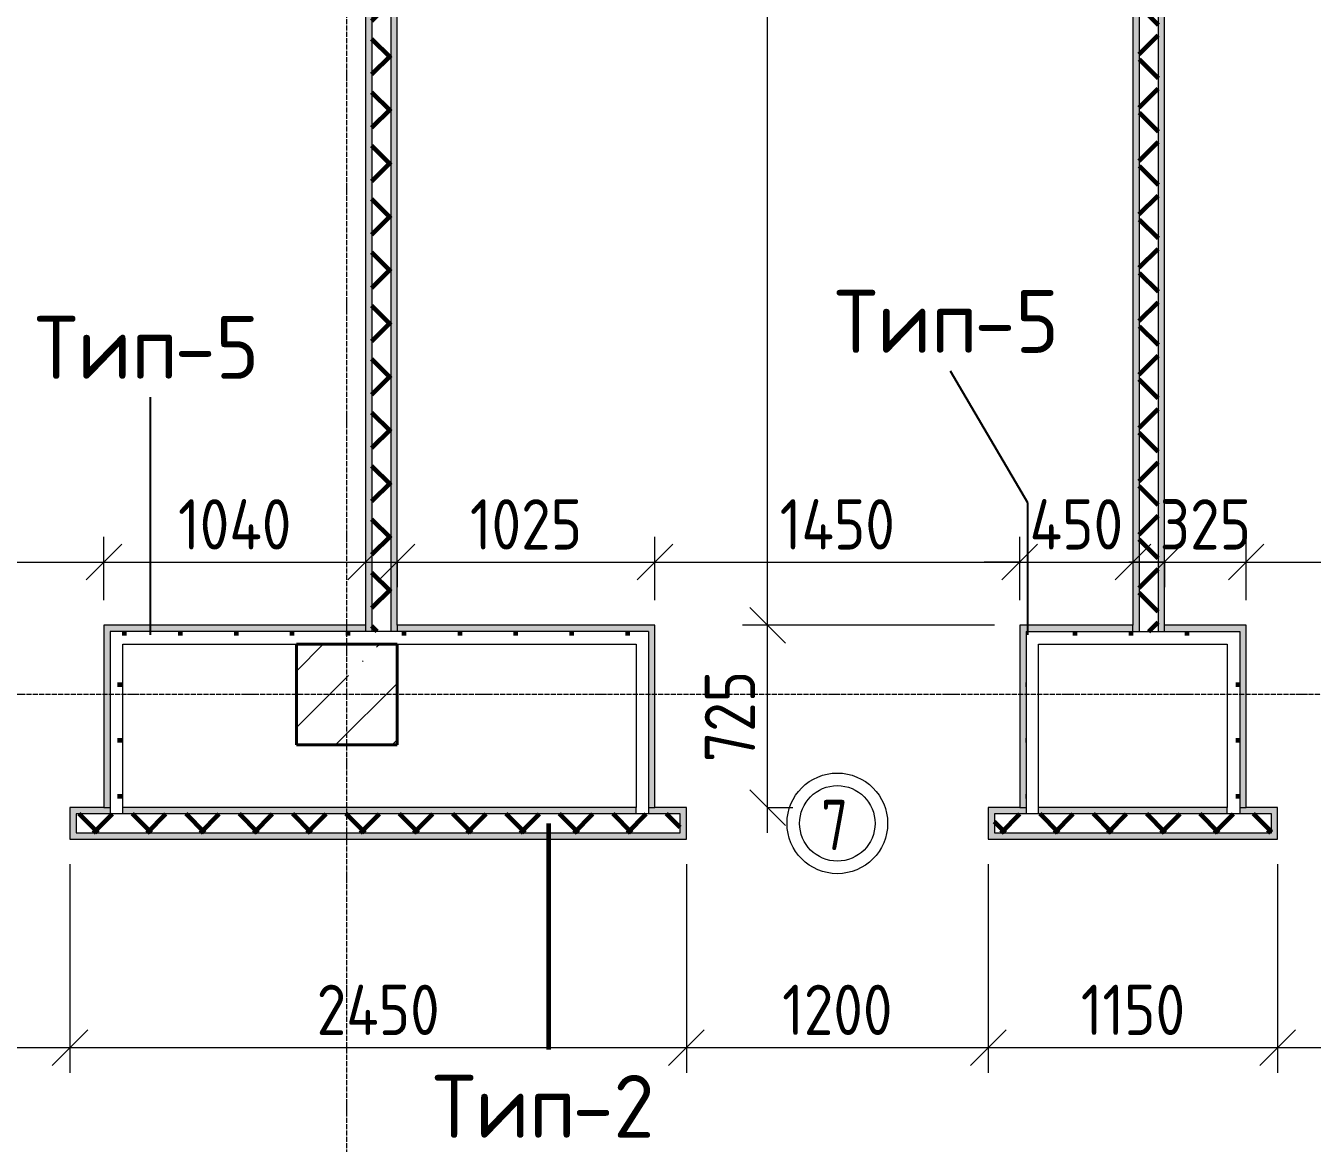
# Model space of a CAD drawing. Header units: millimetres. Extents: x -60946 to 138510, y -262288 to 24501.
# Drawn here: x 1534 to 6647, y -96328 to -91886 of the extents above; entities that cross this region are included whole.
import ezdxf

# ---------------------------------------------------------------- set-up
doc = ezdxf.new("R2010")
doc.units = ezdxf.units.MM
doc.linetypes.add('ADSK_Линия сетки', pattern=[25, 20, -2.5, 0, -2.5])
for name, color, linetype, lineweight in [('2)Тип-2', 3, 'Continuous', 60), ('2)Тип-5', 1, 'Continuous', 60), ('Марки дверей', 7, 'Continuous', 20), ('Несущие колонны', 7, 'Continuous', 18), ('Оси', 7, 'Continuous', 9), ('Размеры', 7, 'Continuous', 9), ('Стены внутренние', 7, 'Continuous', 18), ('Стены штриховка', 7, 'Continuous', 9)]:
    doc.layers.add(name, color=color, linetype=linetype, lineweight=lineweight)
doc.styles.add('GOST Common_3', font='', dxfattribs={"width": 0.9, "height": 200})
doc.styles.add('GOST Common_4', font='', dxfattribs={"height": 250})
doc.styles.add('GOST Common_B', font='', dxfattribs={"width": 0.8, "height": 200})
doc.styles.get('GOST Common_3').set_extended_font_data('GOST Common')
doc.styles.get('GOST Common_4').set_extended_font_data('GOST Common')
doc.styles.get('GOST Common_B').set_extended_font_data('GOST Common', bold=True)
doc.dimstyles.new('ADSK_Основной_2_0_2', dxfattribs={"dimscale": 304.8, "dimtxt": 201.142999, "dimasz": 0.463911, "dimexe": 0.328084, "dimexo": 0.328084, "dimgap": 0.164042, "dimtad": 1, "dimdec": 3, "dimrnd": 0.001, "dimdsep": 46, "dimtxsty": 'GOST Common_3', "dimblk1": 'OBLIQUE', "dimblk2": 'OBLIQUE', "dimsah": 1, "dimcen": 0.09, "dimdle": 0.328084, "dimazin": 2, "dimtfac": 1, "dimtdec": 4, "dimtix": 1, "dimtmove": 0, "dimatfit": 3, "dimfxl": 1, "dimtvp": 1, "dimtolj": 1, "dimtzin": 0, "dimlwd": 20, "dimlwe": 20, "dimarcsym": 2})
pattern_1 = [(45, (9.36, -97949.04), (-106.066, 106.066), []), (135, (9.36, -97949.04), (-106.066, -106.066), [])]
pattern_2 = [(0, (9.36, -97949.04), (111.125, 111.125), [55.562, -166.687]), (90, (37.14, -97976.82), (-111.125, 111.125), [55.562, -166.687])]

# ---------------------------------------------------------------- blocks, each defined once
blk = doc.blocks.new('ADSK_КолоннаЖБ_Прямоугольная - 400x400 мм-1807143-Кладочный план 2-го этаж')
at = {"layer": 'Несущие колонны', "lineweight": 40}
for p, q in [((-200, 200), (200, 200)), ((-200, -200), (-200, 200)), ((200, 200), (200, -200)), ((200, -200), (-200, -200))]:
    blk.add_line(p, q, dxfattribs=at)
blk = doc.blocks.new('_Oblique')
at = {"color": 0, "linetype": 'ByBlock', "lineweight": -2}
blk.add_line((-0.5, -0.5), (0.5, 0.5), dxfattribs=at)
blk = doc.blocks.new('*D4767')
at = {"layer": 'Defpoints', "color": 0, "transparency": 16777216}
for p in [(1844.4, -94018.1), (384.4, -94269.1), (1844.4, -94269.1)]:
    blk.add_point(p, dxfattribs=at)
at = {"layer": 'Размеры', "color": 0, "lineweight": 20, "transparency": 16777216}
for p, q in [((384.4, -94169.1), (384.4, -93918.1)), ((1844.4, -94169.1), (1844.4, -93918.1)), ((284.4, -94018.1), (1944.4, -94018.1))]:
    blk.add_line(p, q, dxfattribs=at)
at = {"layer": 'Размеры', "color": 0, "lineweight": 20, "transparency": 16777216, "xscale": 141.4, "yscale": 141.4, "zscale": 141.4, "rotation": 180}
blk.add_blockref('_Oblique', (384.4, -94018.1), dxfattribs=at)
at = {"layer": 'Размеры', "color": 0, "lineweight": 20, "transparency": 16777216, "xscale": 141.4, "yscale": 141.4, "zscale": 141.4}
blk.add_blockref('_Oblique', (1844.4, -94018.1), dxfattribs=at)
at = {"layer": 'Размеры', "color": 0, "lineweight": 9, "transparency": 16777216, "insert": (1114.4, -93868.1), "char_height": 200, "width": 580.928, "attachment_point": 5, "style": 'GOST Common_3'}
blk.add_mtext('\\A1;1460', dxfattribs=at)
blk = doc.blocks.new('*D4768')
at = {"layer": 'Defpoints', "color": 0, "transparency": 16777216}
for p in [(2884.4, -93918.1), (2884.4, -94018.1), (1844.4, -94269.1)]:
    blk.add_point(p, dxfattribs=at)
at = {"layer": 'Размеры', "color": 0, "lineweight": 20, "transparency": 16777216}
for p, q in [((1844.4, -94169.1), (1844.4, -93918.1)), ((1744.4, -94018.1), (2984.4, -94018.1)), ((2884.4, -94018.1), (2884.4, -94118.1))]:
    blk.add_line(p, q, dxfattribs=at)
at = {"layer": 'Размеры', "color": 0, "lineweight": 20, "transparency": 16777216, "xscale": 141.4, "yscale": 141.4, "zscale": 141.4, "rotation": 180}
blk.add_blockref('_Oblique', (1844.4, -94018.1), dxfattribs=at)
at = {"layer": 'Размеры', "color": 0, "lineweight": 20, "transparency": 16777216, "xscale": 141.4, "yscale": 141.4, "zscale": 141.4}
blk.add_blockref('_Oblique', (2884.4, -94018.1), dxfattribs=at)
at = {"layer": 'Размеры', "color": 0, "lineweight": 9, "transparency": 16777216, "insert": (2364.4, -93868.1), "char_height": 200, "width": 580.928, "attachment_point": 5, "style": 'GOST Common_3'}
blk.add_mtext('\\A1;1040', dxfattribs=at)
blk = doc.blocks.new('*D4769')
at = {"layer": 'Defpoints', "color": 0, "transparency": 16777216}
for p in [(3009.4, -93918.1), (4034.4, -94018.1), (4034.4, -94269.1)]:
    blk.add_point(p, dxfattribs=at)
at = {"layer": 'Размеры', "color": 0, "lineweight": 20, "transparency": 16777216}
for p, q in [((4034.4, -94169.1), (4034.4, -93918.1)), ((2909.4, -94018.1), (4134.4, -94018.1)), ((3009.4, -94018.1), (3009.4, -94118.1))]:
    blk.add_line(p, q, dxfattribs=at)
at = {"layer": 'Размеры', "color": 0, "lineweight": 20, "transparency": 16777216, "xscale": 141.4, "yscale": 141.4, "zscale": 141.4, "rotation": 180}
blk.add_blockref('_Oblique', (3009.4, -94018.1), dxfattribs=at)
at = {"layer": 'Размеры', "color": 0, "lineweight": 20, "transparency": 16777216, "xscale": 141.4, "yscale": 141.4, "zscale": 141.4}
blk.add_blockref('_Oblique', (4034.4, -94018.1), dxfattribs=at)
at = {"layer": 'Размеры', "color": 0, "lineweight": 9, "transparency": 16777216, "insert": (3521.9, -93868.1), "char_height": 200, "width": 560.473, "attachment_point": 5, "style": 'GOST Common_3'}
blk.add_mtext('\\A1;1025', dxfattribs=at)
blk = doc.blocks.new('*D4770')
at = {"layer": 'Defpoints', "color": 0, "transparency": 16777216}
for p in [(5484.4, -94018.1), (4034.4, -94269.1), (5484.4, -94269.1)]:
    blk.add_point(p, dxfattribs=at)
at = {"layer": 'Размеры', "color": 0, "lineweight": 20, "transparency": 16777216}
for p, q in [((4034.4, -94169.1), (4034.4, -93918.1)), ((5484.4, -94169.1), (5484.4, -93918.1)), ((3934.4, -94018.1), (5584.4, -94018.1))]:
    blk.add_line(p, q, dxfattribs=at)
at = {"layer": 'Размеры', "color": 0, "lineweight": 20, "transparency": 16777216, "xscale": 141.4, "yscale": 141.4, "zscale": 141.4, "rotation": 180}
blk.add_blockref('_Oblique', (4034.4, -94018.1), dxfattribs=at)
at = {"layer": 'Размеры', "color": 0, "lineweight": 20, "transparency": 16777216, "xscale": 141.4, "yscale": 141.4, "zscale": 141.4}
blk.add_blockref('_Oblique', (5484.4, -94018.1), dxfattribs=at)
at = {"layer": 'Размеры', "color": 0, "lineweight": 9, "transparency": 16777216, "insert": (4759.4, -93868.1), "char_height": 200, "width": 580.928, "attachment_point": 5, "style": 'GOST Common_3'}
blk.add_mtext('\\A1;1450', dxfattribs=at)
blk = doc.blocks.new('*D4771')
at = {"layer": 'Defpoints', "color": 0, "transparency": 16777216}
for p in [(5934.4, -93918.1), (5934.4, -94018.1), (5484.4, -94269.1)]:
    blk.add_point(p, dxfattribs=at)
at = {"layer": 'Размеры', "color": 0, "lineweight": 20, "transparency": 16777216}
for p, q in [((5484.4, -94169.1), (5484.4, -93918.1)), ((5484.4, -94018.1), (5343, -94018.1)), ((5484.4, -94018.1), (5934.4, -94018.1)), ((5934.4, -94018.1), (5934.4, -94118.1)), ((5934.4, -94018.1), (6075.8, -94018.1))]:
    blk.add_line(p, q, dxfattribs=at)
at = {"layer": 'Размеры', "color": 0, "lineweight": 20, "transparency": 16777216, "xscale": 141.4, "yscale": 141.4, "zscale": 141.4}
blk.add_blockref('_Oblique', (5484.4, -94018.1), dxfattribs=at)
at = {"layer": 'Размеры', "color": 0, "lineweight": 20, "transparency": 16777216, "xscale": 141.4, "yscale": 141.4, "zscale": 141.4, "rotation": 180}
blk.add_blockref('_Oblique', (5934.4, -94018.1), dxfattribs=at)
at = {"layer": 'Размеры', "color": 0, "lineweight": 9, "transparency": 16777216, "insert": (5709.4, -93868.1), "char_height": 200, "width": 474.561, "attachment_point": 5, "style": 'GOST Common_3'}
blk.add_mtext('\\A1;450', dxfattribs=at)
blk = doc.blocks.new('*D4772')
at = {"layer": 'Defpoints', "color": 0, "transparency": 16777216}
for p in [(6059.4, -93918.1), (6384.4, -94018.1), (6384.4, -94269.1)]:
    blk.add_point(p, dxfattribs=at)
at = {"layer": 'Размеры', "color": 0, "lineweight": 20, "transparency": 16777216}
for p, q in [((6384.4, -94169.1), (6384.4, -93918.1)), ((6059.4, -94018.1), (5918, -94018.1)), ((6059.4, -94018.1), (6059.4, -94118.1)), ((6059.4, -94018.1), (6384.4, -94018.1)), ((6384.4, -94018.1), (6525.8, -94018.1))]:
    blk.add_line(p, q, dxfattribs=at)
at = {"layer": 'Размеры', "color": 0, "lineweight": 20, "transparency": 16777216, "xscale": 141.4, "yscale": 141.4, "zscale": 141.4}
blk.add_blockref('_Oblique', (6059.4, -94018.1), dxfattribs=at)
at = {"layer": 'Размеры', "color": 0, "lineweight": 20, "transparency": 16777216, "xscale": 141.4, "yscale": 141.4, "zscale": 141.4, "rotation": 180}
blk.add_blockref('_Oblique', (6384.4, -94018.1), dxfattribs=at)
at = {"layer": 'Размеры', "color": 0, "lineweight": 9, "transparency": 16777216, "insert": (6221.9, -93868.1), "char_height": 200, "width": 454.106, "attachment_point": 5, "style": 'GOST Common_3'}
blk.add_mtext('\\A1;325', dxfattribs=at)
blk = doc.blocks.new('*D4773')
at = {"layer": 'Defpoints', "color": 0, "transparency": 16777216}
for p in [(7834.4, -94018.1), (6384.4, -94269.1), (7834.4, -94269.1)]:
    blk.add_point(p, dxfattribs=at)
at = {"layer": 'Размеры', "color": 0, "lineweight": 20, "transparency": 16777216}
for p, q in [((6384.4, -94169.1), (6384.4, -93918.1)), ((7834.4, -94169.1), (7834.4, -93918.1)), ((6284.4, -94018.1), (7934.4, -94018.1))]:
    blk.add_line(p, q, dxfattribs=at)
at = {"layer": 'Размеры', "color": 0, "lineweight": 20, "transparency": 16777216, "xscale": 141.4, "yscale": 141.4, "zscale": 141.4, "rotation": 180}
blk.add_blockref('_Oblique', (6384.4, -94018.1), dxfattribs=at)
at = {"layer": 'Размеры', "color": 0, "lineweight": 20, "transparency": 16777216, "xscale": 141.4, "yscale": 141.4, "zscale": 141.4}
blk.add_blockref('_Oblique', (7834.4, -94018.1), dxfattribs=at)
at = {"layer": 'Размеры', "color": 0, "lineweight": 9, "transparency": 16777216, "insert": (7109.4, -93868.1), "char_height": 200, "width": 580.928, "attachment_point": 5, "style": 'GOST Common_3'}
blk.add_mtext('\\A1;1450', dxfattribs=at)
blk = doc.blocks.new('*D4778')
at = {"layer": 'Defpoints', "color": 0, "transparency": 16777216}
for p in [(509.4, -95119.1), (1709.4, -95119.1), (1709.4, -95947.8)]:
    blk.add_point(p, dxfattribs=at)
at = {"layer": 'Размеры', "color": 0, "lineweight": 20, "transparency": 16777216}
for p, q in [((509.4, -95219.1), (509.4, -96047.8)), ((1709.4, -95219.1), (1709.4, -96047.8)), ((409.4, -95947.8), (1809.4, -95947.8))]:
    blk.add_line(p, q, dxfattribs=at)
at = {"layer": 'Размеры', "color": 0, "lineweight": 20, "transparency": 16777216, "xscale": 141.4, "yscale": 141.4, "zscale": 141.4, "rotation": 180}
blk.add_blockref('_Oblique', (509.4, -95947.8), dxfattribs=at)
at = {"layer": 'Размеры', "color": 0, "lineweight": 20, "transparency": 16777216, "xscale": 141.4, "yscale": 141.4, "zscale": 141.4}
blk.add_blockref('_Oblique', (1709.4, -95947.8), dxfattribs=at)
at = {"layer": 'Размеры', "color": 0, "lineweight": 9, "transparency": 16777216, "insert": (1109.4, -95797.8), "char_height": 200, "width": 560.473, "attachment_point": 5, "style": 'GOST Common_3'}
blk.add_mtext('\\A1;1200', dxfattribs=at)
blk = doc.blocks.new('*D4779')
at = {"layer": 'Defpoints', "color": 0, "transparency": 16777216}
for p in [(1709.4, -95119.1), (4159.4, -95119.1), (4159.4, -95947.8)]:
    blk.add_point(p, dxfattribs=at)
at = {"layer": 'Размеры', "color": 0, "lineweight": 20, "transparency": 16777216}
for p, q in [((1709.4, -95219.1), (1709.4, -96047.8)), ((4159.4, -95219.1), (4159.4, -96047.8)), ((1609.4, -95947.8), (4259.4, -95947.8))]:
    blk.add_line(p, q, dxfattribs=at)
at = {"layer": 'Размеры', "color": 0, "lineweight": 20, "transparency": 16777216, "xscale": 141.4, "yscale": 141.4, "zscale": 141.4, "rotation": 180}
blk.add_blockref('_Oblique', (1709.4, -95947.8), dxfattribs=at)
at = {"layer": 'Размеры', "color": 0, "lineweight": 20, "transparency": 16777216, "xscale": 141.4, "yscale": 141.4, "zscale": 141.4}
blk.add_blockref('_Oblique', (4159.4, -95947.8), dxfattribs=at)
at = {"layer": 'Размеры', "color": 0, "lineweight": 9, "transparency": 16777216, "insert": (2934.4, -95797.8), "char_height": 200, "width": 625.93, "attachment_point": 5, "style": 'GOST Common_3'}
blk.add_mtext('\\A1;2450', dxfattribs=at)
blk = doc.blocks.new('*D4780')
at = {"layer": 'Defpoints', "color": 0, "transparency": 16777216}
for p in [(4159.4, -95119.1), (5359.4, -95119.1), (5359.4, -95947.8)]:
    blk.add_point(p, dxfattribs=at)
at = {"layer": 'Размеры', "color": 0, "lineweight": 20, "transparency": 16777216}
for p, q in [((4159.4, -95219.1), (4159.4, -96047.8)), ((5359.4, -95219.1), (5359.4, -96047.8)), ((4059.4, -95947.8), (5459.4, -95947.8))]:
    blk.add_line(p, q, dxfattribs=at)
at = {"layer": 'Размеры', "color": 0, "lineweight": 20, "transparency": 16777216, "xscale": 141.4, "yscale": 141.4, "zscale": 141.4, "rotation": 180}
blk.add_blockref('_Oblique', (4159.4, -95947.8), dxfattribs=at)
at = {"layer": 'Размеры', "color": 0, "lineweight": 20, "transparency": 16777216, "xscale": 141.4, "yscale": 141.4, "zscale": 141.4}
blk.add_blockref('_Oblique', (5359.4, -95947.8), dxfattribs=at)
at = {"layer": 'Размеры', "color": 0, "lineweight": 9, "transparency": 16777216, "insert": (4759.4, -95797.8), "char_height": 200, "width": 560.473, "attachment_point": 5, "style": 'GOST Common_3'}
blk.add_mtext('\\A1;1200', dxfattribs=at)
blk = doc.blocks.new('*D4781')
at = {"layer": 'Defpoints', "color": 0, "transparency": 16777216}
for p in [(5359.4, -95119.1), (6509.4, -95119.1), (6509.4, -95947.8)]:
    blk.add_point(p, dxfattribs=at)
at = {"layer": 'Размеры', "color": 0, "lineweight": 20, "transparency": 16777216}
for p, q in [((5359.4, -95219.1), (5359.4, -96047.8)), ((6509.4, -95219.1), (6509.4, -96047.8)), ((5259.4, -95947.8), (6609.4, -95947.8))]:
    blk.add_line(p, q, dxfattribs=at)
at = {"layer": 'Размеры', "color": 0, "lineweight": 20, "transparency": 16777216, "xscale": 141.4, "yscale": 141.4, "zscale": 141.4, "rotation": 180}
blk.add_blockref('_Oblique', (5359.4, -95947.8), dxfattribs=at)
at = {"layer": 'Размеры', "color": 0, "lineweight": 20, "transparency": 16777216, "xscale": 141.4, "yscale": 141.4, "zscale": 141.4}
blk.add_blockref('_Oblique', (6509.4, -95947.8), dxfattribs=at)
at = {"layer": 'Размеры', "color": 0, "lineweight": 9, "transparency": 16777216, "insert": (5934.4, -95797.8), "char_height": 200, "width": 515.472, "attachment_point": 5, "style": 'GOST Common_3'}
blk.add_mtext('\\A1;1150', dxfattribs=at)
blk = doc.blocks.new('*D4782')
at = {"layer": 'Defpoints', "color": 0, "transparency": 16777216}
for p in [(6509.4, -95119.1), (7709.4, -95119.1), (7709.4, -95947.8)]:
    blk.add_point(p, dxfattribs=at)
at = {"layer": 'Размеры', "color": 0, "lineweight": 20, "transparency": 16777216}
for p, q in [((6509.4, -95219.1), (6509.4, -96047.8)), ((7709.4, -95219.1), (7709.4, -96047.8)), ((6409.4, -95947.8), (7809.4, -95947.8))]:
    blk.add_line(p, q, dxfattribs=at)
at = {"layer": 'Размеры', "color": 0, "lineweight": 20, "transparency": 16777216, "xscale": 141.4, "yscale": 141.4, "zscale": 141.4, "rotation": 180}
blk.add_blockref('_Oblique', (6509.4, -95947.8), dxfattribs=at)
at = {"layer": 'Размеры', "color": 0, "lineweight": 20, "transparency": 16777216, "xscale": 141.4, "yscale": 141.4, "zscale": 141.4}
blk.add_blockref('_Oblique', (7709.4, -95947.8), dxfattribs=at)
at = {"layer": 'Размеры', "color": 0, "lineweight": 9, "transparency": 16777216, "insert": (7109.4, -95797.8), "char_height": 200, "width": 560.473, "attachment_point": 5, "style": 'GOST Common_3'}
blk.add_mtext('\\A1;1200', dxfattribs=at)
blk = doc.blocks.new('*D4940')
at = {"layer": 'Defpoints', "color": 0, "transparency": 16777216}
for p in [(4482.3, -94269.1), (5484.4, -94269.1), (4382.3, -94994.1)]:
    blk.add_point(p, dxfattribs=at)
at = {"layer": 'Размеры', "color": 0, "lineweight": 20, "transparency": 16777216}
for p, q in [((4482.3, -95094.1), (4482.3, -94169.1)), ((5384.4, -94269.1), (4382.3, -94269.1)), ((4482.3, -94994.1), (4582.3, -94994.1))]:
    blk.add_line(p, q, dxfattribs=at)
at = {"layer": 'Размеры', "color": 0, "lineweight": 20, "transparency": 16777216, "xscale": 141.4, "yscale": 141.4, "zscale": 141.4}
for p, rotation in [((4482.3, -94269.1), 90), ((4482.3, -94994.1), 270)]:
    blk.add_blockref('_Oblique', p, dxfattribs=dict(at, rotation=rotation))
at = {"layer": 'Размеры', "color": 0, "lineweight": 9, "transparency": 16777216, "insert": (4332.3, -94631.6), "char_height": 200, "width": 454.106, "attachment_point": 5, "rotation": 90, "style": 'GOST Common_3'}
blk.add_mtext('\\A1;725', dxfattribs=at)
blk = doc.blocks.new('*D4941')
at = {"layer": 'Defpoints', "color": 0, "transparency": 16777216}
for p in [(4382.3, -88594.1), (4482.3, -88594.1), (5484.4, -94269.1)]:
    blk.add_point(p, dxfattribs=at)
at = {"layer": 'Размеры', "color": 0, "lineweight": 20, "transparency": 16777216}
for p, q in [((4482.3, -94369.1), (4482.3, -88494.1)), ((4482.3, -88594.1), (4582.3, -88594.1)), ((5384.4, -94269.1), (4382.3, -94269.1))]:
    blk.add_line(p, q, dxfattribs=at)
at = {"layer": 'Размеры', "color": 0, "lineweight": 20, "transparency": 16777216, "xscale": 141.4, "yscale": 141.4, "zscale": 141.4}
for p, rotation in [((4482.3, -88594.1), 90), ((4482.3, -94269.1), 270)]:
    blk.add_blockref('_Oblique', p, dxfattribs=dict(at, rotation=rotation))
at = {"layer": 'Размеры', "color": 0, "lineweight": 9, "transparency": 16777216, "insert": (4332.3, -91431.6), "char_height": 200, "width": 605.475, "attachment_point": 5, "rotation": 90, "style": 'GOST Common_3'}
blk.add_mtext('\\A1;5675', dxfattribs=at)
blk = doc.blocks.new('М_двери1 - Марка экземпляра 2-3719212-Кладочный план 2-го этаж')
at = {"layer": 'Марки дверей'}
for radius in [2, 1.5]:
    blk.add_circle((0, 0), radius, dxfattribs=at)

msp = doc.modelspace()

# ---------------------------------------------------------------- hatches: boundary and pattern name
at = {"layer": '2)Тип-2'}
for points in [[(5934.3615, -94294.0666), (5959.3615, -94294.0666), (5959.3615, -88594.0666), (5934.3615, -88594.0666), (5934.3615, -94269.0666)], [(6034.3615, -94294.0666), (6059.3615, -94294.0666), (6059.3615, -88594.0666), (6034.3615, -88594.0666), (6034.3615, -94269.0666)], [(2884.3615, -94294.0666), (2909.3615, -94294.0666), (2909.3615, -88769.0666), (2984.3615, -88769.0666), (2984.3615, -88744.0666), (2884.3615, -88744.0666), (2884.3615, -94269.0666)], [(3009.3615, -94294.0666), (3009.3615, -88744.0666), (2984.3615, -88744.0666), (2984.3615, -94294.0666)]]:
    msp.add_hatch(color=256, dxfattribs=at).paths.add_polyline_path(points)
h = msp.add_hatch(dxfattribs=at)
h.set_pattern_fill('FP_4', color=256, style=0, pattern_type=2)
h.set_pattern_definition(pattern_1)
h.paths.add_polyline_path([(6034.3615, -94294.0666), (6034.3615, -88594.0666), (5959.3615, -88594.0666), (5959.3615, -94294.0666)])
h = msp.add_hatch(dxfattribs=at)
h.set_pattern_fill('FP_4', color=256, style=0, pattern_type=2)
h.set_pattern_definition(pattern_1)
h.paths.add_polyline_path([(2984.3615, -94294.0666), (2984.3615, -88769.0666), (2909.3615, -88769.0666), (2909.3615, -94294.0666)])
h = msp.add_hatch(color=256, dxfattribs=at)
h.paths.add_polyline_path([(7734.3615, -95119.0666), (7734.3615, -95019.0666), (7859.3615, -95019.0666), (7859.3615, -94994.0666), (7709.3615, -94994.0666), (7709.3615, -95119.0666)])
h.paths.add_polyline_path([(6484.3615, -95119.0666), (6509.3615, -95119.0666), (6509.3615, -94994.0666), (6359.3615, -94994.0666), (6359.3615, -95019.0666), (6484.3615, -95019.0666), (6484.3615, -95094.0666)])
h.paths.add_polyline_path([(5359.3615, -95119.0666), (5384.3615, -95119.0666), (5384.3615, -95019.0666), (5509.3615, -95019.0666), (5509.3615, -94994.0666), (5359.3615, -94994.0666)])
h.paths.add_polyline_path([(4159.3615, -95119.0666), (4159.3615, -94994.0666), (4009.3615, -94994.0666), (4009.3615, -95019.0666), (4134.3615, -95019.0666), (4134.3615, -95119.0666)])
h.paths.add_polyline_path([(-515.6385, -95119.0666), (-515.6385, -95019.0666), (309.3615, -95019.0666), (309.3615, -94994.0666), (-540.6385, -94994.0666), (-540.6385, -95119.0666)])
h.paths.add_polyline_path([(1734.3615, -95119.0666), (1734.3615, -95019.0666), (1869.3615, -95019.0666), (1869.3615, -94994.0666), (1709.3615, -94994.0666), (1709.3615, -95119.0666)])
h.paths.add_polyline_path([(484.3615, -95119.0666), (509.3615, -95119.0666), (509.3615, -94994.0666), (359.3615, -94994.0666), (359.3615, -95019.0666), (484.3615, -95019.0666), (484.3615, -95094.0666)])
h.paths.add_polyline_path([(-1740.6385, -95119.0666), (-1740.6385, -94994.0666), (-1890.6385, -94994.0666), (-1890.6385, -95019.0666), (-1765.6385, -95019.0666), (-1765.6385, -95119.0666)])
h.paths.add_polyline_path([(8809.3615, -95019.0666), (8809.3615, -94994.0666), (7909.3615, -94994.0666), (7909.3615, -95019.0666), (8784.3615, -95019.0666)])
h.paths.add_polyline_path([(5559.3615, -95019.0666), (6309.3615, -95019.0666), (6309.3615, -94994.0666), (5559.3615, -94994.0666)])
h.paths.add_polyline_path([(-1940.6385, -95019.0666), (-1940.6385, -94994.0666), (-3665.6385, -94994.0666), (-3665.6385, -95019.0666), (-2309.5043, -95019.0666)])
h.paths.add_polyline_path([(2757.8177, -95019.0666), (3959.3615, -95019.0666), (3959.3615, -94994.0666), (1919.3615, -94994.0666), (1919.3615, -95019.0666)])
h = msp.add_hatch(dxfattribs=at)
h.set_pattern_fill('FP_4', color=256, style=0, pattern_type=2)
h.set_pattern_definition(pattern_1)
h.paths.add_polyline_path([(8709.3615, -95094.0666), (8784.3615, -95094.0666), (8784.3615, -95019.0666), (7734.3615, -95019.0666), (7734.3615, -95094.0666), (8549.0429, -95094.0666)])
h.paths.add_polyline_path([(-3033.4074, -95094.0666), (-1765.6385, -95094.0666), (-1765.6385, -95019.0666), (-3740.6385, -95019.0666), (-3740.6385, -95094.0666)])
h.paths.add_polyline_path([(-515.6385, -95094.0666), (484.3615, -95094.0666), (484.3615, -95019.0666), (-515.6385, -95019.0666)])
h.paths.add_polyline_path([(1734.3615, -95094.0666), (4134.3615, -95094.0666), (4134.3615, -95019.0666), (1734.3615, -95019.0666)])
h.paths.add_polyline_path([(6484.3615, -95094.0666), (6484.3615, -95019.0666), (5384.3615, -95019.0666), (5384.3615, -95094.0666), (5653.4303, -95094.0666)])
h = msp.add_hatch(color=256, dxfattribs=at)
h.paths.add_polyline_path([(8709.3615, -95119.0666), (8709.3615, -95094.0666), (7734.3615, -95094.0666), (7734.3615, -95119.0666), (8684.3615, -95119.0666)])
h.paths.add_polyline_path([(5384.3615, -95119.0666), (6484.3615, -95119.0666), (6484.3615, -95094.0666), (5384.3615, -95094.0666)])
h.paths.add_polyline_path([(4134.3615, -95119.0666), (4134.3615, -95094.0666), (1734.3615, -95094.0666), (1734.3615, -95119.0666), (2757.8177, -95119.0666)])
h.paths.add_polyline_path([(-3033.4074, -95119.0666), (-1765.6385, -95119.0666), (-1765.6385, -95094.0666), (-3765.6385, -95094.0666), (-3765.6385, -95119.0666), (-3757.3106, -95119.0666)])
h.paths.add_polyline_path([(-515.6385, -95119.0666), (484.3615, -95119.0666), (484.3615, -95094.0666), (-515.6385, -95094.0666)])
at = {"layer": '2)Тип-5', "true_color": 0xd50000}
for points in [[(1869.3615, -94994.0666), (1869.3615, -94269.0666), (1844.3615, -94269.0666), (1844.3615, -94994.0666)], [(6359.3615, -94994.0666), (6384.3615, -94994.0666), (6384.3615, -94269.0666), (6359.3615, -94269.0666), (6359.3615, -94320.1736)], [(4009.3615, -94994.0666), (4034.3615, -94994.0666), (4034.3615, -94294.0666), (4009.3615, -94294.0666), (4009.3615, -94344.0666)], [(5509.3615, -94994.0666), (5509.3615, -94294.0666), (5484.3615, -94294.0666), (5484.3615, -94994.0666)]]:
    msp.add_hatch(color=12, dxfattribs=at).paths.add_polyline_path(points)
h = msp.add_hatch(color=12, dxfattribs=at)
h.paths.add_polyline_path([(2757.8177, -94294.0666), (2884.3615, -94294.0666), (2884.3615, -94269.0666), (1869.3615, -94269.0666), (1869.3615, -94294.0666), (1919.3615, -94294.0666)])
h.paths.add_polyline_path([(4034.3615, -94294.0666), (4034.3615, -94269.0666), (3009.3615, -94269.0666), (3009.3615, -94294.0666), (4009.3615, -94294.0666)])
h = msp.add_hatch(color=12, dxfattribs=at)
h.paths.add_polyline_path([(5509.3615, -94294.0666), (5934.3615, -94294.0666), (5934.3615, -94269.0666), (5484.3615, -94269.0666), (5484.3615, -94294.0666)])
h.paths.add_polyline_path([(6359.3615, -94294.0666), (6359.3615, -94269.0666), (6059.3615, -94269.0666), (6059.3615, -94294.0666), (6309.3615, -94294.0666)])
h = msp.add_hatch(dxfattribs=at)
h.set_pattern_fill('FP_7', color=12, style=0, pattern_type=2)
h.set_pattern_definition(pattern_2)
h.paths.add_polyline_path([(1919.3615, -95019.0666), (1919.3615, -94294.0666), (1869.3615, -94294.0666), (1869.3615, -95019.0666)])
h = msp.add_hatch(dxfattribs=at)
h.set_pattern_fill('FP_7', color=12, style=0, pattern_type=2)
h.set_pattern_definition(pattern_2)
h.paths.add_polyline_path([(2757.8177, -94344.0666), (4009.3615, -94344.0666), (4009.3615, -94294.0666), (1919.3615, -94294.0666), (1919.3615, -94344.0666)])
h = msp.add_hatch(dxfattribs=at)
h.set_pattern_fill('FP_7', color=12, style=0, pattern_type=2)
h.set_pattern_definition(pattern_2)
h.paths.add_polyline_path([(5559.3615, -94344.0666), (6309.3615, -94344.0666), (6309.3615, -94294.0666), (5509.3615, -94294.0666), (5509.3615, -94344.0666)])
h = msp.add_hatch(dxfattribs=at)
h.set_pattern_fill('FP_7', color=12, style=0, pattern_type=2)
h.set_pattern_definition(pattern_2)
h.paths.add_polyline_path([(6309.3615, -95019.0666), (6359.3615, -95019.0666), (6359.3615, -94294.0666), (6309.3615, -94294.0666), (6309.3615, -94994.0666)])
h = msp.add_hatch(dxfattribs=at)
h.set_pattern_fill('FP_7', color=12, style=0, pattern_type=2)
h.set_pattern_definition(pattern_2)
h.paths.add_polyline_path([(5559.3615, -95019.0666), (5559.3615, -94344.0666), (5509.3615, -94344.0666), (5509.3615, -95019.0666)])
at = {"layer": 'Несущие колонны', "lineweight": 9}
h = msp.add_hatch(dxfattribs=at)
h.set_pattern_fill('FP_1', color=256, style=0, pattern_type=2)
h.set_pattern_definition([(45, (9.36, -97949.04), (-224.506, 224.506), []), (45, (233.87, -97949.04), (-224.506, 224.506), [396.875, -79.375, 3.353, -76.022])])
h.paths.add_polyline_path([(2757.8177, -94744.0666), (3009.3615, -94744.0666), (3009.3615, -94344.0666), (2609.3615, -94344.0666), (2609.3615, -94744.0666)])

# ---------------------------------------------------------------- linework, layer by layer
at = {"layer": '2)Тип-2'}
msp.add_line((3611.5125, -95056.5666), (3611.5125, -95955.8333), dxfattribs=at)
at = {"layer": '2)Тип-5', "lineweight": 25}
for p, q in [((5516.5942, -93782.6743), (5208.7442, -93258.782)), ((2030.0765, -94306.5666), (2030.0765, -93362.0947)), ((5516.5942, -94306.5666), (5516.5942, -93782.6743))]:
    msp.add_line(p, q, dxfattribs=at)
at = {"layer": 'Несущие колонны', "lineweight": 9}
for p, q in [((3009.3615, -94344.0666), (2609.3615, -94344.0666)), ((2609.3615, -94344.0666), (2609.3615, -94744.0666)), ((3009.3615, -94744.0666), (3009.3615, -94344.0666)), ((2609.3615, -94744.0666), (3009.3615, -94744.0666))]:
    msp.add_line(p, q, dxfattribs=at)
at = {"layer": 'Оси', "linetype": 'ADSK_Линия сетки', "lineweight": 5}
for p, q in [((2809.3615, -108922.9178), (2809.3615, -87921.5904)), ((62525.08, -94544.0666), (-25230.7352, -94544.0666))]:
    msp.add_line(p, q, dxfattribs=at)
at = {"layer": 'Стены внутренние', "lineweight": 5}
for p, q in [((5934.3615, -88594.0666), (5934.3615, -94269.0666)), ((6059.3615, -94269.0666), (6059.3615, -88594.0666)), ((2884.3615, -88744.0666), (2884.3615, -94269.0666)), ((3009.3615, -94269.0666), (3009.3615, -88744.0666)), ((1844.3615, -94269.0666), (1844.3615, -94994.0666)), ((2884.3615, -94269.0666), (1844.3615, -94269.0666)), ((4034.3615, -94269.0666), (3009.3615, -94269.0666)), ((4034.3615, -94994.0666), (4034.3615, -94269.0666)), ((5934.3615, -94269.0666), (5484.3615, -94269.0666)), ((5484.3615, -94269.0666), (5484.3615, -94994.0666)), ((6384.3615, -94269.0666), (6059.3615, -94269.0666)), ((6384.3615, -94994.0666), (6384.3615, -94269.0666)), ((1919.3615, -94994.0666), (1919.3615, -94344.0666)), ((1919.3615, -94344.0666), (3959.3615, -94344.0666)), ((3959.3615, -94344.0666), (3959.3615, -94994.0666)), ((5559.3615, -94344.0666), (6309.3615, -94344.0666)), ((5559.3615, -94994.0666), (5559.3615, -94344.0666)), ((6309.3615, -94344.0666), (6309.3615, -94994.0666)), ((1844.3615, -94994.0666), (1709.3615, -94994.0666)), ((1709.3615, -94994.0666), (1709.3615, -95119.0666)), ((3959.3615, -94994.0666), (1919.3615, -94994.0666)), ((4159.3615, -94994.0666), (4034.3615, -94994.0666)), ((4159.3615, -95119.0666), (4159.3615, -94994.0666)), ((5484.3615, -94994.0666), (5359.3615, -94994.0666)), ((5359.3615, -94994.0666), (5359.3615, -95119.0666)), ((6309.3615, -94994.0666), (5559.3615, -94994.0666)), ((6509.3615, -94994.0666), (6384.3615, -94994.0666)), ((6509.3615, -95119.0666), (6509.3615, -94994.0666)), ((1709.3615, -95119.0666), (4159.3615, -95119.0666)), ((5359.3615, -95119.0666), (6509.3615, -95119.0666))]:
    msp.add_line(p, q, dxfattribs=at)
at = {"layer": 'Стены штриховка', "lineweight": 9}
for p, q in [((5959.3615, -88594.0666), (5959.3615, -94294.0666)), ((6034.3615, -88594.0666), (6034.3615, -94294.0666)), ((2909.3615, -88769.0666), (2909.3615, -94294.0666)), ((2984.3615, -88769.0666), (2984.3615, -94294.0666)), ((2884.3615, -94269.0666), (2884.3615, -94294.0666)), ((3009.3615, -94269.0666), (3009.3615, -94294.0666)), ((5934.3615, -94294.0666), (5934.3615, -94269.0666)), ((6059.3615, -94294.0666), (6059.3615, -94269.0666)), ((1869.3615, -94294.0666), (1869.3615, -95019.0666)), ((4009.3615, -94294.0666), (1869.3615, -94294.0666)), ((4009.3615, -94294.0666), (4009.3615, -95019.0666)), ((5509.3615, -94294.0666), (6359.3615, -94294.0666)), ((5509.3615, -94294.0666), (5509.3615, -95019.0666)), ((6359.3615, -94294.0666), (6359.3615, -95019.0666)), ((1844.3615, -94994.0666), (1869.3615, -94994.0666)), ((1919.3615, -95019.0666), (1919.3615, -94994.0666)), ((3959.3615, -95019.0666), (3959.3615, -94994.0666)), ((4009.3615, -94994.0666), (4034.3615, -94994.0666)), ((5484.3615, -94994.0666), (5509.3615, -94994.0666)), ((5559.3615, -95019.0666), (5559.3615, -94994.0666)), ((6309.3615, -95019.0666), (6309.3615, -94994.0666)), ((6359.3615, -94994.0666), (6384.3615, -94994.0666)), ((4134.3615, -95019.0666), (1734.3615, -95019.0666)), ((1734.3615, -95019.0666), (1734.3615, -95094.0666)), ((4134.3615, -95094.0666), (4134.3615, -95019.0666)), ((6484.3615, -95019.0666), (5384.3615, -95019.0666)), ((5384.3615, -95019.0666), (5384.3615, -95094.0666)), ((6484.3615, -95094.0666), (6484.3615, -95019.0666)), ((1734.3615, -95094.0666), (4134.3615, -95094.0666)), ((5384.3615, -95094.0666), (6484.3615, -95094.0666))]:
    msp.add_line(p, q, dxfattribs=at)

# ---------------------------------------------------------------- block references
at = {"layer": 'Марки дверей', "xscale": 99.99999999999993, "yscale": 99.99999999999993, "zscale": 99.99999999999993}
msp.add_blockref('М_двери1 - Марка экземпляра 2-3719212-Кладочный план 2-го этаж', (4759.3615, -95056.5666), dxfattribs=at)
at = {"layer": 'Несущие колонны', "lineweight": 40, "rotation": 89.9999999999999}
msp.add_blockref('ADSK_КолоннаЖБ_Прямоугольная - 400x400 мм-1807143-Кладочный план 2-го этаж', (2809.3615, -94544.0666), dxfattribs=at)

# ---------------------------------------------------------------- texts
at = {"layer": '2)Тип-2', "color": 116, "lineweight": 9, "true_color": 0x008040, "char_height": 250, "attachment_point": 1, "style": 'GOST Common_4'}
for s, insert, width in [('Тип', (3151.5125, -96056.4062), 673.4175), ('-2', (3707.1375, -96056.4062), 432.91125)]:
    msp.add_mtext(s, dxfattribs=dict(at, insert=insert, width=width))
at = {"layer": '2)Тип-5', "color": 116, "lineweight": 9, "true_color": 0x008040, "char_height": 250, "attachment_point": 1, "style": 'GOST Common_4'}
for s, insert, width in [('Тип', (4748.7442, -92936.3549), 673.4175), ('-5', (5304.3692, -92936.3549), 432.91125), ('Тип', (1570.0765, -93039.6676), 673.4175), ('-5', (2125.7015, -93039.6676), 432.91125)]:
    msp.add_mtext(s, dxfattribs=dict(at, insert=insert, width=width))
at = {"layer": 'Марки дверей', "lineweight": 5, "insert": (4695.3041, -94962.9076), "char_height": 200, "width": 147.5105, "attachment_point": 1, "style": 'GOST Common_B'}
msp.add_mtext('\\fGOST Common|b1|i0|c204|p34|;\\W.8;7', dxfattribs=at)

# ---------------------------------------------------------------- dimensions: what is measured, and where the dimension line sits
at = {"layer": 'Размеры', "lineweight": 9}
for base, p1, p2, override, picture, middle in [((4482.2993, -88594.0666), (5484.3615, -94269.0666), (4382.3144, -88594.0666), {"dimpost": '<>', "dimfxl": 5781.014862}, '*D4941', (4332.2993, -91431.5666)), ((4482.2993, -94269.0666), (4382.3144, -94994.0666), (5484.3615, -94269.0666), {"dimpost": '<>', "dimfxl": 1319.140945}, '*D4940', (4332.2993, -94631.5666))]:
    dim = msp.add_linear_dim(base=base, p1=p1, p2=p2, angle=90, dimstyle='ADSK_Основной_2_0_2', override=override, dxfattribs=at)
    dim.commit()
    dim.dimension.update_dxf_attribs({"geometry": picture, "text_midpoint": middle})
for base, p1, p2, override, picture, middle in [((1844.3615, -94018.0641), (384.3615, -94269.0666), (1844.3615, -94269.0666), {"dimpost": '<>', "dimfxl": 1460}, '*D4767', (1114.3615, -93868.0641)), ((2884.3615, -94018.0641), (1844.3615, -94269.0666), (2884.3615, -93918.0792), {"dimpost": '<>', "dimfxl": 1097.630248}, '*D4768', (2364.3615, -93868.0641)), ((4034.3615, -94018.0641), (3009.3615, -93918.0792), (4034.3615, -94269.0666), {"dimpost": '<>', "dimfxl": 1083.428429}, '*D4769', (3521.8615, -93868.0641)), ((5484.3615, -94018.0641), (4034.3615, -94269.0666), (5484.3615, -94269.0666), {"dimpost": '<>', "dimfxl": 1450}, '*D4770', (4759.3615, -93868.0641)), ((5934.3615, -94018.0641), (5484.3615, -94269.0666), (5934.3615, -93918.0792), {"dimpost": '<>', "dimfxl": 570.694454}, '*D4771', (5709.3615, -93868.0641)), ((6384.3615, -94018.0641), (6059.3615, -93918.0792), (6384.3615, -94269.0666), {"dimpost": '<>', "dimfxl": 478.348367}, '*D4772', (6221.8615, -93868.0641)), ((7834.3615, -94018.0641), (6384.3615, -94269.0666), (7834.3615, -94269.0666), {"dimpost": '<>', "dimfxl": 1450}, '*D4773', (7109.3615, -93868.0641)), ((1709.3615, -95947.7511), (509.3615, -95119.0666), (1709.3615, -95119.0666), {"dimpost": '<>', "dimfxl": 1200}, '*D4778', (1109.3615, -95797.7511)), ((4159.3615, -95947.7511), (1709.3615, -95119.0666), (4159.3615, -95119.0666), {"dimpost": '<>', "dimfxl": 2450}, '*D4779', (2934.3615, -95797.7511)), ((5359.3615, -95947.7511), (4159.3615, -95119.0666), (5359.3615, -95119.0666), {"dimpost": '<>', "dimfxl": 1200}, '*D4780', (4759.3615, -95797.7511)), ((6509.3615, -95947.7511), (5359.3615, -95119.0666), (6509.3615, -95119.0666), {"dimpost": '<>', "dimfxl": 1150}, '*D4781', (5934.3615, -95797.7511)), ((7709.3615, -95947.7511), (6509.3615, -95119.0666), (7709.3615, -95119.0666), {"dimpost": '<>', "dimfxl": 1200}, '*D4782', (7109.3615, -95797.7511))]:
    dim = msp.add_linear_dim(base=base, p1=p1, p2=p2, dimstyle='ADSK_Основной_2_0_2', override=override, dxfattribs=at)
    dim.commit()
    dim.dimension.update_dxf_attribs({"geometry": picture, "text_midpoint": middle})

doc.saveas('drawing.dxf')
